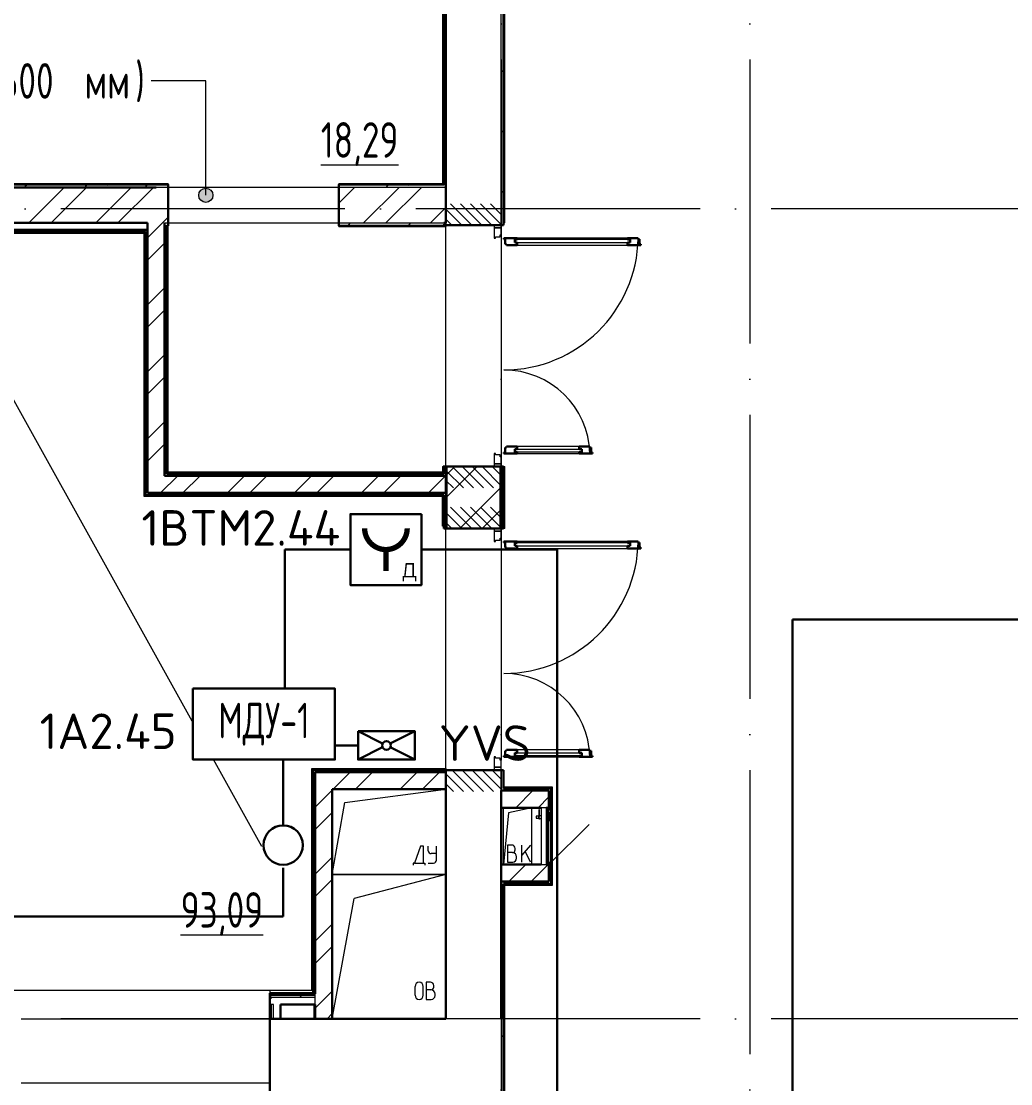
# Model space of a CAD drawing. Header units: millimetres. Extents: x -1073752 to 1436911, y -1379358 to 94781.
# Drawn here: x -1030497 to -1023531, y -882477 to -875001 of the extents above; entities that cross this region are included whole.
import ezdxf
from ezdxf.enums import TextEntityAlignment as Align

# ---------------------------------------------------------------- set-up
doc = ezdxf.new("R2010")
doc.units = ezdxf.units.MM
doc.set_wipeout_variables(frame=1)
for name, pattern in [('ADSK_Линия сетки', [25, 20, -2.5, 0, -2.5]), ('ADSK_Штриховая_ш2 п1_5', [4.5, 3, -1.5]), ('Сверху', [3.96875, 2.38125, -1.5875])]:
    doc.linetypes.add(name, pattern=pattern)
for name, color, linetype, lineweight in [('RC-Дымоудаление', 1, 'Continuous', 30), ('Аннотация', 7, 'Continuous', 18), ('Двери', 252, 'Continuous', 9), ('лс', 5, 'Continuous', 30), ('Марки помещений', 7, 'Continuous', 20), ('Оборудование', 7, 'Continuous', 18), ('Ограждение', 252, 'Continuous', 9), ('Оси', 252, 'Continuous', 9), ('Перекрытие', 252, 'Continuous', 18), ('Стены внутренние', 7, 'Continuous', 18), ('Стены наружные', 7, 'Continuous', 18), ('Стены штриховка', 7, 'Continuous', 9), ('Узлы', 7, 'Continuous', 18)]:
    doc.layers.add(name, color=color, linetype=linetype, lineweight=lineweight)
doc.layers.add('RC-Позиционные_обозначения', color=7, linetype='Continuous')
doc.layers.add('RC-Таблицы', color=7, linetype='Continuous')
doc.layers.add('Двери открывание', color=7, linetype='Continuous', lineweight=9, true_color=0xc0c0c0)
doc.styles.add('GOST Common_3', font='', dxfattribs={"height": 3.5})
doc.styles.add('ISOCPEUR', font='isocpeur.ttf', dxfattribs={"height": 250})
doc.styles.add('RubezhCAD', font='isocpeur.ttf')
doc.styles.get("Standard").update_dxf_attribs({"font": 'arial.ttf'})
doc.styles.get('GOST Common_3').set_extended_font_data('GOST 2.304 type A')
pattern_1 = [(0, (-32119.8, 96), (0, 600), []), (90, (-32119.8, 96), (-600, 4e-14), [])]

# ---------------------------------------------------------------- blocks, each defined once
blk = doc.blocks.new('1 этаж')
at = {"layer": 'Аннотация', "lineweight": 9, "true_color": 0x636466}
h = blk.add_hatch(color=251, dxfattribs=at)
edge = h.paths.add_edge_path()
edge.add_arc((-36786.2, 21250.5), 50, 0, 360)
at = {"layer": 'Двери', "lineweight": 18, "true_color": 0x636466}
h = blk.add_hatch(dxfattribs=at)
h.set_pattern_fill('FP_2', color=251, angle=-90, style=0, pattern_type=2)
h.set_pattern_definition([(315, (-34900.8, 20316.27), (35.3553, 35.3553), [])])
h.paths.add_polyline_path([(-34836.3, 19191.3), (-34705.8, 19191.3), (-34705.8, 19341.3), (-35095.8, 19341.3), (-35095.8, 19191.3)])
h.paths.add_polyline_path([(-35095.8, 21041.3), (-34705.8, 21041.3), (-34705.8, 21191.3), (-35095.8, 21191.3)])
h = blk.add_hatch(dxfattribs=at)
h.set_pattern_fill('FP_2', color=251, angle=-90, style=0, pattern_type=2)
h.set_pattern_definition([(315, (-34900.8, 18181.27), (35.3553, 35.3553), [])])
h.paths.add_polyline_path([(-34705.8, 17056.3), (-34705.8, 17206.3), (-35095.8, 17206.3), (-35095.8, 17056.3)])
h.paths.add_polyline_path([(-35095.8, 18906.3), (-34705.8, 18906.3), (-34705.8, 19056.3), (-35095.8, 19056.3)])
at = {"layer": 'Ограждение', "true_color": 0x636466}
h = blk.add_hatch(dxfattribs=at)
h.set_pattern_fill('FP_25', color=251, style=0, pattern_type=2)
h.set_pattern_definition(pattern_1)
h.paths.add_polyline_path([(-34690.8, 21056.3), (-34680.8, 21056.3), (-34680.8, 23236.9), (-34690.8, 23236.9), (-34690.8, 21327.7)])
h = blk.add_hatch(dxfattribs=at)
h.set_pattern_fill('FP_25', color=251, style=0, pattern_type=2)
h.set_pattern_definition(pattern_1)
h.paths.add_polyline_path([(-35115.8, 21326.3), (-35115.8, 22886.3), (-35120.8, 22881.3), (-35120.8, 21331.3), (-35117.2, 21327.7)])
h = blk.add_hatch(dxfattribs=at)
h.set_pattern_fill('FP_26', color=251, style=0, pattern_type=2)
h.set_pattern_definition(pattern_1)
h.paths.add_polyline_path([(-39500.4, 21326.3), (-37050.8, 21326.3), (-37050.8, 21331.3), (-44245.8, 21331.3), (-44245.8, 21326.3), (-42370.6, 21326.3)])
h = blk.add_hatch(dxfattribs=at)
h.set_pattern_fill('FP_26', color=251, style=0, pattern_type=2)
h.set_pattern_definition(pattern_1)
h.paths.add_polyline_path([(-35850.8, 21326.3), (-35115.8, 21326.3), (-35120.8, 21331.3), (-35850.8, 21331.3), (-35850.8, 21327.7)])
h = blk.add_hatch(dxfattribs=at)
h.set_pattern_fill('FP_25', color=251, style=0, pattern_type=2)
h.set_pattern_definition(pattern_1)
h.paths.add_polyline_path([(-37055.8, 19296.3), (-37050.8, 19301.3), (-37050.8, 21036.3), (-37055.8, 21036.3), (-37055.8, 20079.8)])
h = blk.add_hatch(dxfattribs=at)
h.set_pattern_fill('FP_25', color=251, style=0, pattern_type=2)
h.set_pattern_definition(pattern_1)
h.paths.add_polyline_path([(-35115.8, 21031.3), (-35095.8, 21031.3), (-35096.8, 21041.3), (-35115.8, 21041.3), (-35115.8, 21036.3), (-35850.8, 21036.3), (-35850.8, 21031.3), (-35195.1, 21031.3)])
h = blk.add_hatch(dxfattribs=at)
h.set_pattern_fill('FP_25', color=251, style=0, pattern_type=2)
h.set_pattern_definition(pattern_1)
h.paths.add_polyline_path([(-36630.2, 19296.3), (-35115.8, 19296.3), (-35120.8, 19301.3), (-37050.8, 19301.3), (-37055.8, 19296.3)])
h = blk.add_hatch(dxfattribs=at)
h.set_pattern_fill('FP_25', color=251, style=0, pattern_type=2)
h.set_pattern_definition(pattern_1)
h.paths.add_polyline_path([(-35115.8, 19296.3), (-35115.8, 19341.3), (-35120.8, 19341.3), (-35120.8, 19301.3)])
h = blk.add_hatch(dxfattribs=at)
h.set_pattern_fill('FP_31', color=251, style=0, pattern_type=2)
h.set_pattern_definition([(0, (-32119.8, -204), (0, 600), []), (90, (-32119.8, -204), (-600, 4e-14), [])])
h.paths.add_polyline_path([(-34680.8, 18906.3), (-34680.8, 19341.3), (-34690.8, 19341.3), (-34690.8, 18906.3)])
h = blk.add_hatch(dxfattribs=at)
h.set_pattern_fill('FP_25', color=251, style=0, pattern_type=2)
h.set_pattern_definition(pattern_1)
h.paths.add_polyline_path([(-34690.8, 17076.3), (-34355.8, 17076.3), (-34345.8, 17086.3), (-34690.8, 17086.3)])
h = blk.add_hatch(dxfattribs=at)
h.set_pattern_fill('FP_25', color=251, style=0, pattern_type=2)
h.set_pattern_definition(pattern_1)
h.paths.add_polyline_path([(-34345.8, 16396.3), (-34345.8, 17086.3), (-34355.8, 17076.3), (-34355.8, 16406.3)])
h = blk.add_hatch(dxfattribs=at)
h.set_pattern_fill('FP_25', color=251, style=0, pattern_type=2)
h.set_pattern_definition(pattern_1)
h.paths.add_polyline_path([(-34690.8, 14476.3), (-34680.8, 14476.3), (-34680.8, 16396.3), (-34690.8, 16406.3), (-34690.8, 15456.3)])
h = blk.add_hatch(dxfattribs=at)
h.set_pattern_fill('FP_25', color=251, style=0, pattern_type=2)
h.set_pattern_definition(pattern_1)
h.paths.add_polyline_path([(-34355.8, 16396.3), (-34345.8, 16396.3), (-34355.8, 16406.3), (-34690.8, 16406.3), (-34680.8, 16396.3), (-34370.8, 16396.3)])
at = {"color": 251, "lineweight": 18, "true_color": 0x636466}
for p, q in [((-35807.7, 16978.2), (-35095.8, 17071.3)), ((-35895.8, 16471.3), (-35807.7, 16978.2)), ((-34690.8, 16541.3), (-34690.8, 16941.3)), ((-34654.6, 16904.4), (-34690.8, 16541.3)), ((-34490.8, 16941.3), (-34654.6, 16904.4)), ((-34631.6, 16678.5), (-34661.6, 16678.5)), ((-34661.6, 16678.5), (-34661.6, 16558.5)), ((-34501.6, 16678.5), (-34561.6, 16607)), ((-34561.6, 16558.5), (-34561.6, 16678.5)), ((-35273.8, 16671.6), (-35317.4, 16551.6)), ((-35254.1, 16671.6), (-35273.8, 16671.6)), ((-35254.1, 16551.6), (-35254.1, 16671.6)), ((-35220, 16638.3), (-35220, 16671.6)), ((-35162.6, 16618.3), (-35200, 16618.3)), ((-35162.6, 16571.6), (-35162.6, 16671.6)), ((-34628.3, 16625.1), (-34661.6, 16625.1)), ((-34608.3, 16645.1), (-34608.3, 16655.1)), ((-34501.6, 16558.5), (-34537.6, 16635.6)), ((-35327.4, 16551.6), (-35327.4, 16536.6)), ((-35317.4, 16551.6), (-35327.4, 16551.6)), ((-35317.4, 16551.6), (-35254.1, 16551.6)), ((-35254.1, 16551.6), (-35244.1, 16551.6)), ((-35244.1, 16551.6), (-35244.1, 16536.6)), ((-35220, 16551.6), (-35182.6, 16551.6)), ((-34661.6, 16558.5), (-34625, 16558.5)), ((-34598.3, 16585.1), (-34598.3, 16595.1)), ((-35095.8, 16471.3), (-35895.8, 16471.3)), ((-35895.8, 16471.3), (-35095.8, 16471.3)), ((-35095.8, 16471.3), (-35741.7, 16302.4)), ((-35895.8, 15456.3), (-35741.7, 16302.4)), ((-35205.3, 15712.7), (-35235.3, 15712.7)), ((-35235.3, 15712.7), (-35235.3, 15592.7)), ((-35312.9, 15621.4), (-35312.9, 15684)), ((-35255.5, 15621.4), (-35255.5, 15684)), ((-35202, 15659.4), (-35235.3, 15659.4)), ((-35182, 15679.4), (-35182, 15689.4)), ((-35172, 15619.4), (-35172, 15629.4)), ((-35235.3, 15592.7), (-35198.7, 15592.7))]:
    blk.add_line(p, q, dxfattribs=at)
for centre, radius, start, end in [((-34631.6, 16655.1), 23.3, 0, 90), ((-35200, 16638.3), 20, 180, 270), ((-34628.3, 16645.1), 20, 270, 0), ((-34628.3, 16595.1), 30, 0, 90), ((-35182.6, 16571.6), 20, 270, 0), ((-34625, 16585.1), 26.7, 270, 0), ((-35284.2, 15684), 28.7, 0, 180), ((-35205.3, 15689.4), 23.3, 0, 90), ((-35202, 15679.4), 20, 270, 0), ((-35202, 15629.4), 30, 0, 90), ((-35284.2, 15621.4), 28.7, 180, 0), ((-35198.7, 15619.4), 26.7, 270, 0)]:
    blk.add_arc(centre, radius, start, end, dxfattribs=at)
at = {"layer": 'Аннотация', "color": 251, "lineweight": 9, "true_color": 0x636466}
for p, q in [((-37164.7, 22055.4), (-37170.8, 22055.4)), ((-36786.2, 22055.4), (-37164.7, 22055.4)), ((-36786.2, 21250.5), (-36786.2, 22055.4))]:
    blk.add_line(p, q, dxfattribs=at)
blk.add_circle((-36786.2, 21250.5), 50, dxfattribs=at)
at = {"layer": 'Двери', "color": 251, "linetype": 'ADSK_Штриховая_ш2 п1_5', "true_color": 0x636466}
for p, q in [((-35095.8, 21191.3), (-35095.8, 21041.3)), ((-34705.8, 21041.3), (-34705.8, 21191.3)), ((-35095.8, 21041.3), (-34705.8, 21041.3)), ((-34705.8, 19341.3), (-35095.8, 19341.3)), ((-35095.8, 19341.3), (-35095.8, 19191.3)), ((-34705.8, 19191.3), (-34705.8, 19341.3)), ((-35095.8, 19056.3), (-35095.8, 18906.3)), ((-34705.8, 18906.3), (-34705.8, 19056.3)), ((-35095.8, 18906.3), (-34705.8, 18906.3)), ((-34705.8, 17206.3), (-35095.8, 17206.3)), ((-35095.8, 17206.3), (-35095.8, 17056.3)), ((-34705.8, 17056.3), (-34705.8, 17206.3))]:
    blk.add_line(p, q, dxfattribs=at)
at = {"layer": 'Двери', "color": 251, "true_color": 0x636466}
for p, q in [((-34705.8, 21041.3), (-34755.8, 21041.3)), ((-34755.8, 21041.3), (-34755.8, 21021.3)), ((-34755.8, 21021.3), (-34705.8, 21021.3)), ((-34705.8, 21021.3), (-34755.8, 21021.3)), ((-34755.8, 21021.3), (-34755.8, 20949.3)), ((-34705.8, 21021.3), (-34705.8, 21041.3)), ((-34705.8, 20972.3), (-34705.8, 21021.3)), ((-34755.8, 20949.3), (-34747.8, 20949.3)), ((-34747.8, 20949.3), (-34747.8, 20958.3)), ((-34747.8, 20958.3), (-34713.8, 20958.3)), ((-34713.8, 20958.3), (-34713.8, 20972.3)), ((-34713.8, 20972.3), (-34705.8, 20972.3)), ((-34611.8, 20940.3), (-34611.8, 20919.3)), ((-33799.8, 20940.3), (-34611.8, 20940.3)), ((-33817.8, 20949.3), (-34593.8, 20949.3)), ((-33799.8, 20919.3), (-33799.8, 20940.3)), ((-34611.8, 20919.3), (-33799.8, 20919.3)), ((-34593.8, 20899.3), (-33817.8, 20899.3)), ((-34611.8, 19463.3), (-34139.8, 19463.3)), ((-34611.8, 19442.3), (-34611.8, 19463.3)), ((-34139.8, 19442.3), (-34611.8, 19442.3)), ((-34157.8, 19483.3), (-34593.8, 19483.3)), ((-34139.8, 19463.3), (-34139.8, 19442.3)), ((-34747.8, 19433.3), (-34755.8, 19433.3)), ((-34755.8, 19433.3), (-34755.8, 19361.3)), ((-34747.8, 19424.3), (-34747.8, 19433.3)), ((-34713.8, 19424.3), (-34747.8, 19424.3)), ((-34713.8, 19410.3), (-34713.8, 19424.3)), ((-34705.8, 19410.3), (-34713.8, 19410.3)), ((-34705.8, 19361.3), (-34705.8, 19410.3)), ((-34593.8, 19433.3), (-34157.8, 19433.3)), ((-34705.8, 19361.3), (-34755.8, 19361.3)), ((-34755.8, 19361.3), (-34755.8, 19341.3)), ((-34755.8, 19361.3), (-34705.8, 19361.3)), ((-34755.8, 19341.3), (-34705.8, 19341.3)), ((-34705.8, 19341.3), (-34705.8, 19361.3)), ((-34705.8, 18906.3), (-34755.8, 18906.3)), ((-34755.8, 18906.3), (-34755.8, 18886.3)), ((-34755.8, 18886.3), (-34705.8, 18886.3)), ((-34705.8, 18886.3), (-34755.8, 18886.3)), ((-34755.8, 18886.3), (-34755.8, 18814.3)), ((-34705.8, 18886.3), (-34705.8, 18906.3)), ((-34705.8, 18837.3), (-34705.8, 18886.3)), ((-34755.8, 18814.3), (-34747.8, 18814.3)), ((-34747.8, 18814.3), (-34747.8, 18823.3)), ((-34747.8, 18823.3), (-34713.8, 18823.3)), ((-34713.8, 18823.3), (-34713.8, 18837.3)), ((-34713.8, 18837.3), (-34705.8, 18837.3)), ((-34611.8, 18805.3), (-34611.8, 18784.3)), ((-33799.8, 18805.3), (-34611.8, 18805.3)), ((-34611.8, 18784.3), (-33799.8, 18784.3)), ((-33817.8, 18814.3), (-34593.8, 18814.3)), ((-33799.8, 18784.3), (-33799.8, 18805.3)), ((-34593.8, 18764.3), (-33817.8, 18764.3)), ((-34157.8, 17348.3), (-34593.8, 17348.3)), ((-34747.8, 17298.3), (-34755.8, 17298.3)), ((-34755.8, 17298.3), (-34755.8, 17226.3)), ((-34747.8, 17289.3), (-34747.8, 17298.3)), ((-34713.8, 17289.3), (-34747.8, 17289.3)), ((-34713.8, 17275.3), (-34713.8, 17289.3)), ((-34705.8, 17275.3), (-34713.8, 17275.3)), ((-34705.8, 17226.3), (-34705.8, 17275.3)), ((-34611.8, 17328.3), (-34139.8, 17328.3)), ((-34611.8, 17307.3), (-34611.8, 17328.3)), ((-34139.8, 17307.3), (-34611.8, 17307.3)), ((-34593.8, 17298.3), (-34157.8, 17298.3)), ((-34139.8, 17328.3), (-34139.8, 17307.3)), ((-34705.8, 17226.3), (-34755.8, 17226.3)), ((-34755.8, 17226.3), (-34755.8, 17206.3)), ((-34755.8, 17226.3), (-34705.8, 17226.3)), ((-34755.8, 17206.3), (-34705.8, 17206.3)), ((-34705.8, 17206.3), (-34705.8, 17226.3))]:
    blk.add_line(p, q, dxfattribs=at)
at = {"layer": 'Двери', "color": 251, "lineweight": 30, "true_color": 0x636466}
for p, q in [((-34593.8, 20949.3), (-34687.8, 20949.3)), ((-34687.8, 20949.3), (-34687.8, 20941.3)), ((-34687.8, 20941.3), (-34678.8, 20941.3)), ((-34678.8, 20941.3), (-34678.8, 20907.3)), ((-34611.8, 20940.3), (-34593.8, 20940.3)), ((-34611.8, 20919.3), (-34611.8, 20940.3)), ((-34593.8, 20940.3), (-34593.8, 20949.3)), ((-33741.8, 20949.3), (-33817.8, 20949.3)), ((-33817.8, 20940.3), (-33817.8, 20949.3)), ((-33799.8, 20940.3), (-33817.8, 20940.3)), ((-33799.8, 20919.3), (-33799.8, 20940.3)), ((-33741.8, 20941.3), (-33741.8, 20949.3)), ((-33732.8, 20941.3), (-33741.8, 20941.3)), ((-33732.8, 20907.3), (-33732.8, 20941.3)), ((-34678.8, 20907.3), (-34669.8, 20907.3)), ((-34669.8, 20907.3), (-34669.8, 20899.3)), ((-34669.8, 20899.3), (-34593.8, 20899.3)), ((-34593.8, 20919.3), (-34611.8, 20919.3)), ((-34593.8, 20899.3), (-34593.8, 20919.3)), ((-33817.8, 20919.3), (-33799.8, 20919.3)), ((-33817.8, 20899.3), (-33817.8, 20919.3)), ((-33817.8, 20899.3), (-33723.8, 20899.3)), ((-33723.8, 20907.3), (-33732.8, 20907.3)), ((-33723.8, 20899.3), (-33723.8, 20907.3)), ((-34678.8, 19441.3), (-34687.8, 19441.3)), ((-34687.8, 19441.3), (-34687.8, 19433.3)), ((-34678.8, 19475.3), (-34678.8, 19441.3)), ((-34669.8, 19475.3), (-34678.8, 19475.3)), ((-34593.8, 19483.3), (-34669.8, 19483.3)), ((-34669.8, 19483.3), (-34669.8, 19475.3)), ((-34593.8, 19463.3), (-34611.8, 19463.3)), ((-34611.8, 19463.3), (-34611.8, 19442.3)), ((-34611.8, 19442.3), (-34593.8, 19442.3)), ((-34593.8, 19483.3), (-34593.8, 19463.3)), ((-34593.8, 19442.3), (-34593.8, 19433.3)), ((-34081.8, 19483.3), (-34157.8, 19483.3)), ((-34157.8, 19483.3), (-34157.8, 19463.3)), ((-34157.8, 19463.3), (-34139.8, 19463.3)), ((-34157.8, 19442.3), (-34157.8, 19433.3)), ((-34139.8, 19442.3), (-34157.8, 19442.3)), ((-34139.8, 19463.3), (-34139.8, 19442.3)), ((-34081.8, 19475.3), (-34081.8, 19483.3)), ((-34072.8, 19475.3), (-34081.8, 19475.3)), ((-34072.8, 19441.3), (-34072.8, 19475.3)), ((-34063.8, 19441.3), (-34072.8, 19441.3)), ((-34063.8, 19433.3), (-34063.8, 19441.3)), ((-34687.8, 19433.3), (-34593.8, 19433.3)), ((-34157.8, 19433.3), (-34063.8, 19433.3)), ((-34593.8, 18814.3), (-34687.8, 18814.3)), ((-34687.8, 18814.3), (-34687.8, 18806.3)), ((-34687.8, 18806.3), (-34678.8, 18806.3)), ((-34678.8, 18806.3), (-34678.8, 18772.3)), ((-34678.8, 18772.3), (-34669.8, 18772.3)), ((-34669.8, 18772.3), (-34669.8, 18764.3)), ((-34611.8, 18805.3), (-34593.8, 18805.3)), ((-34611.8, 18784.3), (-34611.8, 18805.3)), ((-34593.8, 18784.3), (-34611.8, 18784.3)), ((-34593.8, 18805.3), (-34593.8, 18814.3)), ((-34593.8, 18764.3), (-34593.8, 18784.3)), ((-33741.8, 18814.3), (-33817.8, 18814.3)), ((-33817.8, 18805.3), (-33817.8, 18814.3)), ((-33799.8, 18805.3), (-33817.8, 18805.3)), ((-33817.8, 18784.3), (-33799.8, 18784.3)), ((-33817.8, 18764.3), (-33817.8, 18784.3)), ((-33799.8, 18784.3), (-33799.8, 18805.3)), ((-33741.8, 18806.3), (-33741.8, 18814.3)), ((-33732.8, 18806.3), (-33741.8, 18806.3)), ((-33732.8, 18772.3), (-33732.8, 18806.3)), ((-33723.8, 18772.3), (-33732.8, 18772.3)), ((-33723.8, 18764.3), (-33723.8, 18772.3)), ((-34669.8, 18764.3), (-34593.8, 18764.3)), ((-33817.8, 18764.3), (-33723.8, 18764.3)), ((-34593.8, 17348.3), (-34669.8, 17348.3)), ((-34669.8, 17348.3), (-34669.8, 17340.3)), ((-34593.8, 17348.3), (-34593.8, 17328.3)), ((-34081.8, 17348.3), (-34157.8, 17348.3)), ((-34157.8, 17348.3), (-34157.8, 17328.3)), ((-34081.8, 17340.3), (-34081.8, 17348.3)), ((-34678.8, 17306.3), (-34687.8, 17306.3)), ((-34687.8, 17306.3), (-34687.8, 17298.3)), ((-34687.8, 17298.3), (-34593.8, 17298.3)), ((-34678.8, 17340.3), (-34678.8, 17306.3)), ((-34669.8, 17340.3), (-34678.8, 17340.3)), ((-34593.8, 17328.3), (-34611.8, 17328.3)), ((-34611.8, 17328.3), (-34611.8, 17307.3)), ((-34611.8, 17307.3), (-34593.8, 17307.3)), ((-34593.8, 17307.3), (-34593.8, 17298.3)), ((-34157.8, 17328.3), (-34139.8, 17328.3)), ((-34157.8, 17307.3), (-34157.8, 17298.3)), ((-34139.8, 17307.3), (-34157.8, 17307.3)), ((-34157.8, 17298.3), (-34063.8, 17298.3)), ((-34139.8, 17328.3), (-34139.8, 17307.3)), ((-34072.8, 17340.3), (-34081.8, 17340.3)), ((-34072.8, 17306.3), (-34072.8, 17340.3)), ((-34063.8, 17306.3), (-34072.8, 17306.3)), ((-34063.8, 17298.3), (-34063.8, 17306.3))]:
    blk.add_line(p, q, dxfattribs=at)
at = {"layer": 'Двери открывание', "color": 251, "true_color": 0x636466}
for centre, radius, start, end in [((-34687.8, 20967.3), 946, 270, 358.90974), ((-34687.8, 19415.3), 606, 1.70211, 90), ((-34687.8, 18832.3), 946, 270, 358.90974), ((-34687.8, 17280.3), 606, 1.70211, 90)]:
    blk.add_arc(centre, radius, start, end, dxfattribs=at)
at = {"layer": 'Оборудование', "color": 251, "true_color": 0x636466}
for p, q in [((-34441.2, 16925.4), (-34441.2, 16879.6)), ((-34436.2, 16925.4), (-34441.2, 16925.4)), ((-34436.2, 16879.6), (-34436.2, 16925.4)), ((-34389.4, 16941.3), (-34425.8, 16941.3)), ((-34425.8, 16941.3), (-34425.8, 16541.3)), ((-34388.5, 16542.2), (-34388.5, 16940.4)), ((-34378.8, 16934.3), (-34388.5, 16934.3)), ((-34377.8, 16549.2), (-34377.8, 16933.3)), ((-34370.8, 16922.3), (-34376.3, 16922.3)), ((-34370.8, 16560.3), (-34370.8, 16922.3)), ((-34368.8, 16913.3), (-34370.8, 16913.3)), ((-34368.8, 16909.3), (-34368.8, 16913.3)), ((-34368.8, 16909.3), (-34368.8, 16848.8)), ((-34443.7, 16880.9), (-34461.1, 16880.9)), ((-34461.1, 16880.9), (-34461.1, 16868.6)), ((-34461.1, 16868.6), (-34443.7, 16868.6)), ((-34441.7, 16882.8), (-34443.7, 16880.9)), ((-34443.7, 16880.9), (-34443.7, 16868.6)), ((-34443.7, 16868.6), (-34441.7, 16866.7)), ((-34425.8, 16884.4), (-34441.7, 16884.4)), ((-34441.7, 16884.4), (-34441.7, 16865.1)), ((-34441.7, 16865.1), (-34425.8, 16865.1)), ((-34441.2, 16869.9), (-34441.2, 16861.7)), ((-34441.2, 16861.7), (-34436.2, 16861.7)), ((-34436.2, 16861.7), (-34436.2, 16869.9)), ((-34370.8, 16844.8), (-34368.8, 16844.8)), ((-34370.8, 16541.3), (-34088, 16824.1)), ((-34368.8, 16844.8), (-34368.8, 16848.8)), ((-34425.8, 16541.3), (-34389.4, 16541.3)), ((-34388.5, 16548.3), (-34378.8, 16548.3)), ((-34376.3, 16560.3), (-34370.8, 16560.3))]:
    blk.add_line(p, q, dxfattribs=at)
for points, knots in [([(-34388.5, 16940.4), (-34388.5, 16940.4), (-34388.5, 16940.6), (-34388.6, 16940.7), (-34388.6, 16940.8), (-34388.8, 16941), (-34389, 16941.2), (-34389.2, 16941.2), (-34389.3, 16941.3), (-34389.4, 16941.3)], [0, 0, 0, 0, 0.166667, 0.25, 0.333333, 0.5, 0.666667, 0.833333, 1, 1, 1, 1]), ([(-34377.8, 16933.3), (-34377.8, 16933.4), (-34377.8, 16933.5), (-34377.9, 16933.7), (-34377.9, 16933.8), (-34378, 16933.9), (-34378.1, 16934), (-34378.3, 16934.2), (-34378.5, 16934.2), (-34378.7, 16934.3), (-34378.8, 16934.3)], [0, 0, 0, 0, 0.166667, 0.25, 0.333333, 0.416667, 0.541667, 0.666667, 0.833333, 1, 1, 1, 1]), ([(-34376.3, 16922.3), (-34376.4, 16922.3), (-34376.6, 16922.3), (-34376.9, 16922.4), (-34377, 16922.5), (-34377.2, 16922.6), (-34377.4, 16922.7), (-34377.5, 16922.9), (-34377.6, 16923), (-34377.7, 16923.2), (-34377.8, 16923.5), (-34377.8, 16923.7), (-34377.8, 16923.8)], [0, 0, 0, 0, 0.166667, 0.25, 0.333333, 0.416667, 0.5, 0.583333, 0.666667, 0.75, 0.833333, 1, 1, 1, 1]), ([(-34389.4, 16541.3), (-34389.3, 16541.3), (-34389.2, 16541.3), (-34389, 16541.4), (-34388.8, 16541.5), (-34388.6, 16541.7), (-34388.6, 16541.8), (-34388.5, 16542), (-34388.5, 16542.1), (-34388.5, 16542.2)], [-1, -1, -1, -1, -0.833333, -0.666667, -0.5, -0.333333, -0.25, -0.166667, 0, 0, 0, 0]), ([(-34378.8, 16548.3), (-34378.7, 16548.3), (-34378.5, 16548.3), (-34378.3, 16548.4), (-34378.1, 16548.5), (-34378, 16548.6), (-34377.9, 16548.7), (-34377.9, 16548.9), (-34377.8, 16549), (-34377.8, 16549.1), (-34377.8, 16549.2)], [-1, -1, -1, -1, -0.833333, -0.666667, -0.541667, -0.416667, -0.333333, -0.25, -0.166667, 0, 0, 0, 0]), ([(-34377.8, 16558.7), (-34377.8, 16558.9), (-34377.8, 16559.1), (-34377.7, 16559.3), (-34377.6, 16559.5), (-34377.5, 16559.7), (-34377.4, 16559.8), (-34377.2, 16560), (-34377, 16560.1), (-34376.9, 16560.2), (-34376.6, 16560.2), (-34376.4, 16560.3), (-34376.3, 16560.3)], [-1, -1, -1, -1, -0.833333, -0.75, -0.666667, -0.583333, -0.5, -0.416667, -0.333333, -0.25, -0.166667, 0, 0, 0, 0])]:
    blk.add_open_spline(points, degree=3, knots=knots, dxfattribs=at)
at = {"layer": 'Ограждение', "color": 251, "true_color": 0x636466}
for p, q in [((-34680.8, 21056.3), (-34680.8, 23236.9)), ((-35120.8, 22881.3), (-35120.8, 21331.3)), ((-37050.8, 21331.3), (-44245.8, 21331.3)), ((-37050.8, 21331.3), (-37050.8, 21326.3)), ((-35850.8, 21326.3), (-35850.8, 21331.3)), ((-35120.8, 21331.3), (-35850.8, 21331.3)), ((-35120.8, 21331.3), (-35115.8, 21326.3)), ((-37050.8, 19301.3), (-37050.8, 21036.3)), ((-35850.8, 21031.3), (-35850.8, 21036.3)), ((-35850.8, 21031.3), (-35095.8, 21031.3)), ((-35095.8, 21041.3), (-35095.8, 21031.3)), ((-34680.8, 21056.3), (-34690.8, 21056.3)), ((-37220.8, 20981.3), (-52910.8, 20981.3)), ((-37220.8, 20981.3), (-37210.8, 20991.3)), ((-37220.8, 19131.3), (-37220.8, 20981.3)), ((-37050.8, 19301.3), (-37055.8, 19296.3)), ((-35120.8, 19301.3), (-37050.8, 19301.3)), ((-35120.8, 19341.3), (-35115.8, 19341.3)), ((-35120.8, 19341.3), (-35120.8, 19301.3)), ((-35120.8, 19301.3), (-35115.8, 19296.3)), ((-34690.8, 19341.3), (-34680.8, 19341.3)), ((-34680.8, 18906.3), (-34680.8, 19341.3)), ((-37220.8, 19131.3), (-37210.8, 19141.3)), ((-35120.8, 19131.3), (-35110.8, 19141.3)), ((-35120.8, 19131.3), (-37220.8, 19131.3)), ((-35120.8, 18921.3), (-35120.8, 19131.3)), ((-35110.8, 18921.3), (-35120.8, 18921.3)), ((-34680.8, 18906.3), (-34690.8, 18906.3)), ((-36040.8, 17216.3), (-35095.8, 17216.3)), ((-36040.8, 17216.3), (-36030.8, 17206.3)), ((-36040.8, 15656.3), (-36040.8, 17216.3)), ((-35095.8, 17216.3), (-35095.8, 17206.3)), ((-35095.8, 17206.3), (-35095.8, 17208.3)), ((-34345.8, 17086.3), (-34690.8, 17086.3)), ((-34345.8, 17086.3), (-34355.8, 17076.3)), ((-34345.8, 16396.3), (-34345.8, 17086.3)), ((-34680.8, 16396.3), (-34690.8, 16406.3)), ((-34680.8, 14476.3), (-34680.8, 16396.3)), ((-34680.8, 16396.3), (-34345.8, 16396.3)), ((-34345.8, 16396.3), (-34355.8, 16406.3)), ((-41855.8, 15656.3), (-36030.8, 15656.3)), ((-38085.8, 15656.3), (-36335.8, 15656.3)), ((-36335.8, 15656.3), (-36335.8, 15636.3)), ((-36025.8, 15556.3), (-36025.8, 15456.3)), ((-38085.8, 15456.3), (-36335.8, 15456.3)), ((-38085.8, 15006.3), (-36335.8, 15006.3))]:
    blk.add_line(p, q, dxfattribs=at)
at = {"layer": 'Оси', "color": 251, "linetype": 'ADSK_Линия сетки', "ltscale": 100, "true_color": 0x636466}
for p, q in [((-34705.8, 32206.9), (-34705.8, -33769.9)), ((-32955.8, 32206.9), (-32955.8, -33769.9)), ((-805.8, 21156.3), (-72528.1, 21156.3)), ((-805.8, 15456.3), (-72528.1, 15456.3))]:
    blk.add_line(p, q, dxfattribs=at)
at = {"layer": 'Перекрытие', "color": 251, "ltscale": 100, "true_color": 0x636466}
blk.add_line((-34690.8, 16541.3), (-34690.8, 16941.3), dxfattribs=at)
at = {"layer": 'Стены внутренние', "color": 251, "true_color": 0x636466}
for p, q in [((-34705.8, 21041.3), (-34705.8, 26841.3)), ((-35095.8, 21056.3), (-35095.8, 21041.3)), ((-35095.8, 19341.3), (-35095.8, 21031.3)), ((-34705.8, 20972.3), (-34705.8, 19410.3)), ((-35095.8, 17206.3), (-35095.8, 18906.3)), ((-34705.8, 18837.3), (-34705.8, 17275.3)), ((-34705.8, 17061.3), (-34705.8, 17206.3))]:
    blk.add_line(p, q, dxfattribs=at)
at = {"layer": 'Стены внутренние', "color": 251, "lineweight": 30, "true_color": 0x636466}
for p, q in [((-35095.8, 21041.3), (-34705.8, 21041.3)), ((-34705.8, 17206.3), (-35095.8, 17206.3)), ((-35095.8, 17071.3), (-35095.8, 15456.3)), ((-34705.8, 16541.3), (-34705.8, 16941.3)), ((-36335.8, 15456.3), (-36335.8, 14906.3)), ((-36015.8, 15456.3), (-36260.8, 15456.3)), ((-35095.8, 15456.3), (-35895.8, 15456.3))]:
    blk.add_line(p, q, dxfattribs=at)
at = {"layer": 'Стены наружные', "color": 251, "lineweight": 30, "true_color": 0x636466}
for p, q in [((-34690.8, 21041.3), (-34690.8, 26841.3)), ((-35095.8, 21056.3), (-35095.8, 23026.3)), ((-35115.8, 22886.3), (-35115.8, 21326.3)), ((-35110.8, 22891.3), (-35110.8, 21321.3)), ((-37050.8, 21326.3), (-44325.8, 21326.3)), ((-37050.8, 21306.3), (-37050.8, 21326.3)), ((-35850.8, 21326.3), (-35850.8, 21306.3)), ((-35115.8, 21326.3), (-35850.8, 21326.3)), ((-37135.8, 21306.3), (-44345.8, 21306.3)), ((-40371.9, 21056.3), (-37195.8, 21056.3)), ((-37195.8, 19156.3), (-37195.8, 21056.3)), ((-37075.8, 19276.3), (-37075.8, 21056.3)), ((-37060.8, 19291.3), (-37060.8, 21041.3)), ((-37055.8, 21036.3), (-37050.8, 21036.3)), ((-37055.8, 19296.3), (-37055.8, 21036.3)), ((-37050.8, 21036.3), (-37050.8, 21056.3)), ((-35850.8, 21056.3), (-35850.8, 21036.3)), ((-35850.8, 21036.3), (-35115.8, 21036.3)), ((-35115.8, 21041.3), (-35095.8, 21041.3)), ((-35115.8, 21036.3), (-35115.8, 21041.3)), ((-35110.8, 21056.3), (-35095.8, 21056.3)), ((-34705.8, 21041.3), (-34690.8, 21041.3)), ((-52920.8, 20991.3), (-37210.8, 20991.3)), ((-37195.8, 21006.3), (-40371.9, 21006.3)), ((-37210.8, 20991.3), (-37210.8, 19141.3)), ((-35110.8, 19291.3), (-37060.8, 19291.3)), ((-35115.8, 19296.3), (-37055.8, 19296.3)), ((-35095.8, 19341.3), (-35115.8, 19341.3)), ((-35115.8, 19341.3), (-35115.8, 19296.3)), ((-35110.8, 19296.3), (-35110.8, 19291.3)), ((-35095.8, 18906.3), (-35095.8, 19341.3)), ((-34710.8, 19341.3), (-35090.8, 19341.3)), ((-35090.8, 19341.3), (-35090.8, 18906.3)), ((-34710.8, 18906.3), (-34710.8, 19341.3)), ((-34705.8, 19341.3), (-34705.8, 18906.3)), ((-34690.8, 19341.3), (-34705.8, 19341.3)), ((-34690.8, 18906.3), (-34690.8, 19341.3)), ((-35095.8, 19276.3), (-37075.8, 19276.3)), ((-37210.8, 19141.3), (-35110.8, 19141.3)), ((-37195.8, 19156.3), (-35095.8, 19156.3)), ((-35110.8, 19141.3), (-35110.8, 18906.3)), ((-35110.8, 18906.3), (-35095.8, 18906.3)), ((-35090.8, 18906.3), (-34710.8, 18906.3)), ((-34705.8, 18906.3), (-34690.8, 18906.3)), ((-35095.8, 17206.3), (-36030.8, 17206.3)), ((-36030.8, 17206.3), (-36030.8, 15636.3)), ((-35095.8, 17071.3), (-35095.8, 17206.3)), ((-34690.8, 17206.3), (-34705.8, 17206.3)), ((-34690.8, 17076.3), (-34690.8, 17206.3)), ((-36015.8, 17191.3), (-36015.8, 15631.3)), ((-35095.8, 17191.3), (-36015.8, 17191.3)), ((-35895.8, 15456.3), (-35895.8, 17071.3)), ((-35895.8, 17071.3), (-35095.8, 17071.3)), ((-34705.8, 17061.3), (-34370.8, 17061.3)), ((-34705.8, 17061.3), (-34705.8, 16941.3)), ((-34355.8, 17076.3), (-34690.8, 17076.3)), ((-34370.8, 16922.3), (-34370.8, 17061.3)), ((-34355.8, 16406.3), (-34355.8, 17076.3)), ((-34705.8, 16941.3), (-34425.8, 16941.3)), ((-34389.2, 16941.3), (-34370.8, 16941.3)), ((-34425.8, 16541.3), (-34705.8, 16541.3)), ((-34705.8, 16541.3), (-34705.8, 15456.3)), ((-34370.8, 16541.3), (-34389.2, 16541.3)), ((-34370.8, 16560.3), (-34370.8, 16421.3)), ((-34705.8, 16421.3), (-34370.8, 16421.3)), ((-34690.8, 16406.3), (-34355.8, 16406.3)), ((-34690.8, 14466.3), (-34690.8, 16406.3)), ((-36030.8, 15636.3), (-36335.8, 15636.3)), ((-36335.8, 15636.3), (-36335.8, 15456.3)), ((-36260.8, 15556.3), (-36015.8, 15556.3)), ((-36260.8, 15456.3), (-36260.8, 15556.3)), ((-36015.8, 15556.3), (-36015.8, 15456.3)), ((-36335.8, 15456.3), (-36260.8, 15456.3)), ((-36015.8, 15456.3), (-35895.8, 15456.3))]:
    blk.add_line(p, q, dxfattribs=at)
at = {"layer": 'Стены наружные', "color": 251, "linetype": 'Continuous', "lineweight": 9, "true_color": 0x636466}
for p, q in [((-35115.8, 22414.4), (-35110.8, 22419.4)), ((-35115.8, 22343.7), (-35110.8, 22348.7)), ((-35115.8, 22273), (-35110.8, 22278)), ((-35115.8, 22202.3), (-35110.8, 22207.3)), ((-35115.8, 22131.6), (-35110.8, 22136.6)), ((-35110.8, 22136.6), (-35095.8, 22151.6)), ((-34705.8, 22117.3), (-34690.8, 22132.3)), ((-35115.8, 22060.9), (-35110.8, 22065.9)), ((-35115.8, 21990.2), (-35110.8, 21995.2)), ((-35115.8, 21919.5), (-35110.8, 21924.5)), ((-35115.8, 21848.8), (-35110.8, 21853.8)), ((-35115.8, 21778), (-35110.8, 21783)), ((-35115.8, 21707.3), (-35110.8, 21712.3)), ((-35110.8, 21712.3), (-35095.8, 21727.3)), ((-34705.8, 21693.1), (-34690.8, 21708.1)), ((-35115.8, 21636.6), (-35110.8, 21641.6)), ((-35115.8, 21565.9), (-35110.8, 21570.9)), ((-35115.8, 21495.2), (-35110.8, 21500.2)), ((-35115.8, 21424.5), (-35110.8, 21429.5)), ((-38062.5, 21306.3), (-38047.5, 21321.3)), ((-38047.5, 21321.3), (-38042.5, 21326.3)), ((-37976.7, 21321.3), (-37971.7, 21326.3)), ((-37906, 21321.3), (-37901, 21326.3)), ((-37835.3, 21321.3), (-37830.3, 21326.3)), ((-37764.6, 21321.3), (-37759.6, 21326.3)), ((-37693.9, 21321.3), (-37688.9, 21326.3)), ((-37638.2, 21306.3), (-37623.2, 21321.3)), ((-37623.2, 21321.3), (-37618.2, 21326.3)), ((-37552.5, 21321.3), (-37547.5, 21326.3)), ((-37481.8, 21321.3), (-37476.8, 21326.3)), ((-37411.1, 21321.3), (-37406.1, 21326.3)), ((-37340.3, 21321.3), (-37335.3, 21326.3)), ((-37269.6, 21321.3), (-37264.6, 21326.3)), ((-37213.9, 21306.3), (-37198.9, 21321.3)), ((-37198.9, 21321.3), (-37193.9, 21326.3)), ((-37128.2, 21321.3), (-37123.2, 21326.3)), ((-37057.5, 21321.3), (-37052.5, 21326.3)), ((-35850.8, 21325.9), (-35850.4, 21326.3)), ((-35784.7, 21321.3), (-35779.7, 21326.3)), ((-35714, 21321.3), (-35709, 21326.3)), ((-35643.3, 21321.3), (-35638.3, 21326.3)), ((-35572.6, 21321.3), (-35567.6, 21326.3)), ((-35516.9, 21306.3), (-35501.9, 21321.3)), ((-35501.9, 21321.3), (-35496.9, 21326.3)), ((-35431.2, 21321.3), (-35426.2, 21326.3)), ((-35360.5, 21321.3), (-35355.5, 21326.3)), ((-35289.7, 21321.3), (-35284.7, 21326.3)), ((-35219, 21321.3), (-35214, 21326.3)), ((-35148.3, 21321.3), (-35143.3, 21326.3)), ((-35115.8, 21353.8), (-35110.8, 21358.8)), ((-38033, 21056.3), (-37783, 21306.3)), ((-37875.8, 21056.3), (-37625.8, 21306.3)), ((-37561.5, 21056.3), (-37311.5, 21306.3)), ((-37404.4, 21056.3), (-37154.4, 21306.3)), ((-35850.8, 21195.4), (-35740, 21306.3)), ((-35675.7, 21056.3), (-35425.7, 21306.3)), ((-35518.5, 21056.3), (-35268.5, 21306.3)), ((-34705.8, 21268.8), (-34690.8, 21283.8)), ((-35204.2, 21056.3), (-35095.8, 21164.7)), ((-37090, 21056.3), (-37050.8, 21095.5)), ((-37195.8, 20950.5), (-37090, 21056.3)), ((-37075.8, 21020.1), (-37060.8, 21035.1)), ((-37060.8, 21035.1), (-37059.7, 21036.3)), ((-37059.7, 21036.3), (-37054.7, 21041.3)), ((-37054.7, 21041.3), (-37050.8, 21045.1)), ((-35786.9, 21036.3), (-35781.9, 21041.3)), ((-35781.9, 21041.3), (-35766.9, 21056.3)), ((-35716.2, 21036.3), (-35711.2, 21041.3)), ((-35645.5, 21036.3), (-35640.5, 21041.3)), ((-35574.7, 21036.3), (-35569.7, 21041.3)), ((-35504, 21036.3), (-35499, 21041.3)), ((-35433.3, 21036.3), (-35428.3, 21041.3)), ((-35362.6, 21036.3), (-35357.6, 21041.3)), ((-35357.6, 21041.3), (-35342.6, 21056.3)), ((-35291.9, 21036.3), (-35286.9, 21041.3)), ((-35221.2, 21036.3), (-35216.2, 21041.3)), ((-35150.5, 21036.3), (-35145.5, 21041.3)), ((-37519.8, 20991.3), (-37519.8, 21006.3)), ((-37060.8, 20964.4), (-37055.8, 20969.4)), ((-37210.8, 20885.1), (-37195.8, 20900.1)), ((-37195.8, 20793.4), (-37075.8, 20913.4)), ((-37060.8, 20893.7), (-37055.8, 20898.7)), ((-37060.8, 20823), (-37055.8, 20828)), ((-37060.8, 20752.3), (-37055.8, 20757.3)), ((-37060.8, 20681.6), (-37055.8, 20686.6)), ((-37195.8, 20479), (-37075.8, 20599)), ((-37075.8, 20595.9), (-37060.8, 20610.9)), ((-37060.8, 20610.9), (-37055.8, 20615.9)), ((-37060.8, 20540.2), (-37055.8, 20545.2)), ((-37210.8, 20460.9), (-37195.8, 20475.9)), ((-37195.8, 20321.9), (-37075.8, 20441.9)), ((-37060.8, 20469.4), (-37055.8, 20474.4)), ((-37060.8, 20398.7), (-37055.8, 20403.7)), ((-37060.8, 20328), (-37055.8, 20333)), ((-37060.8, 20257.3), (-37055.8, 20262.3)), ((-37075.8, 20171.6), (-37060.8, 20186.6)), ((-37060.8, 20186.6), (-37055.8, 20191.6)), ((-37195.8, 20007.6), (-37075.8, 20127.6)), ((-37060.8, 20115.9), (-37055.8, 20120.9)), ((-37210.8, 20036.6), (-37195.8, 20051.6)), ((-37060.8, 20045.2), (-37055.8, 20050.2)), ((-37195.8, 19850.4), (-37075.8, 19970.4)), ((-37060.8, 19974.5), (-37055.8, 19979.5)), ((-37060.8, 19903.8), (-37055.8, 19908.8)), ((-37060.8, 19833), (-37055.8, 19838)), ((-37075.8, 19747.3), (-37060.8, 19762.3)), ((-37060.8, 19762.3), (-37055.8, 19767.3)), ((-37060.8, 19691.6), (-37055.8, 19696.6)), ((-37210.8, 19612.3), (-37195.8, 19627.3)), ((-37195.8, 19536.1), (-37075.8, 19656.1)), ((-37060.8, 19620.9), (-37055.8, 19625.9)), ((-37060.8, 19550.2), (-37055.8, 19555.2)), ((-37195.8, 19379), (-37075.8, 19499)), ((-37060.8, 19479.5), (-37055.8, 19484.5)), ((-37060.8, 19408.8), (-37055.8, 19413.8)), ((-37075.8, 19323.1), (-37060.8, 19338.1)), ((-37060.8, 19338.1), (-37055.8, 19343.1)), ((-37036.9, 19291.3), (-37031.9, 19296.3)), ((-36966.2, 19291.3), (-36961.2, 19296.3)), ((-36895.5, 19291.3), (-36890.5, 19296.3)), ((-36824.8, 19291.3), (-36819.8, 19296.3)), ((-36754.1, 19291.3), (-36749.1, 19296.3)), ((-36698.3, 19276.3), (-36683.3, 19291.3)), ((-36683.3, 19291.3), (-36678.3, 19296.3)), ((-36612.6, 19291.3), (-36607.6, 19296.3)), ((-36541.9, 19291.3), (-36536.9, 19296.3)), ((-36471.2, 19291.3), (-36466.2, 19296.3)), ((-36400.5, 19291.3), (-36395.5, 19296.3)), ((-36329.8, 19291.3), (-36324.8, 19296.3)), ((-36274.1, 19276.3), (-36259.1, 19291.3)), ((-36259.1, 19291.3), (-36254.1, 19296.3)), ((-36188.4, 19291.3), (-36183.4, 19296.3)), ((-36117.7, 19291.3), (-36112.7, 19296.3)), ((-36046.9, 19291.3), (-36041.9, 19296.3)), ((-35976.2, 19291.3), (-35971.2, 19296.3)), ((-35905.5, 19291.3), (-35900.5, 19296.3)), ((-35849.8, 19276.3), (-35834.8, 19291.3)), ((-35834.8, 19291.3), (-35829.8, 19296.3)), ((-35764.1, 19291.3), (-35759.1, 19296.3)), ((-35693.4, 19291.3), (-35688.4, 19296.3)), ((-35622.7, 19291.3), (-35617.7, 19296.3)), ((-35552, 19291.3), (-35547, 19296.3)), ((-35481.3, 19291.3), (-35476.3, 19296.3)), ((-35425.6, 19276.3), (-35410.6, 19291.3)), ((-35410.6, 19291.3), (-35405.6, 19296.3)), ((-35339.8, 19291.3), (-35334.8, 19296.3)), ((-35269.1, 19291.3), (-35264.1, 19296.3)), ((-35198.4, 19291.3), (-35193.4, 19296.3)), ((-35127.7, 19291.3), (-35122.7, 19296.3)), ((-35115.8, 19303.2), (-35110.8, 19308.2)), ((-35090.8, 19283.8), (-35033.3, 19341.3)), ((-35090.8, 19126.7), (-34876.2, 19341.3)), ((-37104.2, 19156.3), (-36984.2, 19276.3)), ((-36947, 19156.3), (-36827, 19276.3)), ((-36632.7, 19156.3), (-36512.7, 19276.3)), ((-36475.6, 19156.3), (-36355.6, 19276.3)), ((-36161.3, 19156.3), (-36041.3, 19276.3)), ((-36004.1, 19156.3), (-35884.1, 19276.3)), ((-35689.8, 19156.3), (-35569.8, 19276.3)), ((-35532.6, 19156.3), (-35412.6, 19276.3)), ((-35218.3, 19156.3), (-35098.3, 19276.3)), ((-37210.8, 19188.1), (-37195.8, 19203.1)), ((-36833.3, 19141.3), (-36818.3, 19156.3)), ((-36409.1, 19141.3), (-36394.1, 19156.3)), ((-35984.8, 19141.3), (-35969.8, 19156.3)), ((-35560.6, 19141.3), (-35545.6, 19156.3)), ((-35136.3, 19141.3), (-35121.3, 19156.3)), ((-34996.9, 18906.3), (-34710.8, 19192.3)), ((-34705.8, 19147.5), (-34690.8, 19162.5)), ((-34839.7, 18906.3), (-34710.8, 19035.2)), ((-35813.5, 17191.3), (-35798.5, 17206.3)), ((-35389.2, 17191.3), (-35374.2, 17206.3)), ((-35888.9, 17071.3), (-35768.9, 17191.3)), ((-35731.8, 17071.3), (-35611.8, 17191.3)), ((-35417.5, 17071.3), (-35297.5, 17191.3)), ((-35260.3, 17071.3), (-35140.3, 17191.3)), ((-36015.8, 16944.4), (-35895.8, 17064.4)), ((-34670.7, 17061.3), (-34655.7, 17076.3)), ((-34604.6, 16941.3), (-34484.6, 17061.3)), ((-36030.8, 16974), (-36015.8, 16989)), ((-34447.4, 16941.3), (-34370.8, 17017.9)), ((-36015.8, 16787.3), (-35895.8, 16907.3)), ((-34370.8, 16936.9), (-34355.8, 16951.9)), ((-36030.8, 16549.7), (-36015.8, 16564.7)), ((-36015.8, 16473), (-35895.8, 16593)), ((-34653.1, 16421.3), (-34533.1, 16541.3)), ((-34495.9, 16421.3), (-34375.9, 16541.3)), ((-34370.8, 16512.6), (-34355.8, 16527.6)), ((-36015.8, 16315.8), (-35895.8, 16435.8)), ((-34477.2, 16406.3), (-34462.2, 16421.3)), ((-34705.8, 16177.6), (-34690.8, 16192.6)), ((-36030.8, 16125.4), (-36015.8, 16140.4)), ((-36015.8, 16001.5), (-35895.8, 16121.5)), ((-36015.8, 15844.3), (-35895.8, 15964.3)), ((-36030.8, 15701.2), (-36015.8, 15716.2)), ((-34705.8, 15753.4), (-34690.8, 15768.4)), ((-36325.3, 15618.8), (-36312.8, 15631.3)), ((-36113.2, 15618.8), (-36100.7, 15631.3)), ((-36100.7, 15631.3), (-36095.7, 15636.3)), ((-36015.8, 15530), (-35895.8, 15650)), ((-36335.8, 15608.3), (-36325.3, 15618.8)), ((-36335.8, 15591.5), (-36321, 15606.3)), ((-36125.7, 15606.3), (-36113.2, 15618.8)), ((-35932.4, 15456.3), (-35895.8, 15492.9)), ((-34705.8, 15329.1), (-34690.8, 15344.1))]:
    blk.add_line(p, q, dxfattribs=at)
at = {"layer": 'Стены наружные', "color": 251, "true_color": 0x636466}
for p, q in [((-34490.8, 16541.3), (-34490.8, 16941.3)), ((-36025.8, 15471.3), (-36023.3, 15471.3)), ((-36023.3, 15471.3), (-36023.3, 15456.3)), ((-34705.8, 15456.3), (-34705.8, 14466.3))]:
    blk.add_line(p, q, dxfattribs=at)
at = {"layer": 'Стены штриховка', "color": 251, "true_color": 0x636466}
for p, q in [((-37050.8, 21321.3), (-44325.8, 21321.3)), ((-35110.8, 21321.3), (-35850.8, 21321.3)), ((-37050.8, 21306.3), (-37135.8, 21306.3)), ((-35095.8, 21306.3), (-35850.8, 21306.3)), ((-37075.8, 21056.3), (-37050.8, 21056.3)), ((-37060.8, 21041.3), (-37050.8, 21041.3)), ((-35850.8, 21056.3), (-35110.8, 21056.3)), ((-35850.8, 21041.3), (-35115.8, 21041.3)), ((-37195.8, 20991.3), (-37210.8, 20991.3)), ((-35110.8, 19341.3), (-35110.8, 19296.3)), ((-36335.8, 15631.3), (-36015.8, 15631.3)), ((-36015.8, 15556.3), (-36015.8, 15631.3)), ((-36015.8, 15618.8), (-36335.8, 15618.8)), ((-36015.8, 15606.3), (-36335.8, 15606.3)), ((-36310.8, 15556.3), (-36335.8, 15556.3)), ((-36323.3, 15456.3), (-36323.3, 15556.3)), ((-36310.8, 15456.3), (-36310.8, 15556.3))]:
    blk.add_line(p, q, dxfattribs=at)
at = {"layer": 'Узлы', "color": 251, "linetype": 'Сверху', "lineweight": 9, "true_color": 0x636466}
for p, q in [((-35850.8, 21306.3), (-37050.8, 21306.3)), ((-37050.8, 21056.3), (-35850.8, 21056.3))]:
    blk.add_line(p, q, dxfattribs=at)
at = {"layer": 'Узлы', "color": 251, "lineweight": 30, "true_color": 0x636466}
for p, q in [((-37050.8, 21306.3), (-37050.8, 21056.3)), ((-35850.8, 21056.3), (-35850.8, 21306.3))]:
    blk.add_line(p, q, dxfattribs=at)
at = {"layer": 'Аннотация', "color": 251, "true_color": 0x636466, "style": 'GOST Common_3', "width": 0.9}
for s, p in [(')', (-37282.6, 21930.4)), ('=600', (-38360.1, 21930.4)), ('мм', (-37639.8, 21930.4))]:
    blk.add_text(s, height=250, dxfattribs=at).set_placement(p)
at = {"layer": 'Марки помещений', "color": 251, "true_color": 0x636466, "style": 'GOST Common_3', "width": 0.9}
for s, p in [('%%U18,29', (-35976.8, 21514.7)), ('%%U93,09', (-36963.2, 16097.2))]:
    blk.add_text(s, height=250, dxfattribs=at).set_placement(p)
blk = doc.blocks.new('RC-UGO-UDPD-01')
at = {"layer": 'RC-Дымоудаление', "ltscale": 30}
blk.add_lwpolyline([(2.5, 2.5), (2.5, -2.5), (-2.5, -2.5), (-2.5, 2.5)], close=True, dxfattribs=at)
at = {"layer": 'RC-Дымоудаление'}
blk.add_attdef('PSTN', text='', height=2.5, dxfattribs=at).set_placement((1.287, 2.233), align=Align.BOTTOM_LEFT)
blk.add_wipeout([(2.5, 2.5), (2.5, -2.5), (-2.5, -2.5), (-2.5, 2.5)]).dxf.layer = 'RC-Дымоудаление'
for p, q in [((-2.5, 2.5), (-2.5, -2.5)), ((2.5, 2.5), (-2.5, 2.5)), ((2.5, -2.5), (2.5, 2.5)), ((-2.5, -2.5), (2.5, -2.5))]:
    blk.add_line(p, q, dxfattribs=at)
at = {"layer": 'RC-Дымоудаление', "ltscale": 30, "const_width": 0.375}
blk.add_lwpolyline([(-1.5, 1.5, 1), (1.5, 1.5, 1)], format="xyb", dxfattribs=at)
blk.add_lwpolyline([(0, 0), (0, -1.5)], dxfattribs=at)
at = {"layer": 'RC-Дымоудаление', "const_width": 0.1}
for points in [[(1.92, -1.912), (1.92, -1.006), (1.434, -1.006), (1.332, -1.912)], [(1.22, -2.229), (1.22, -1.912), (2.096, -1.912), (2.096, -2.229)]]:
    blk.add_lwpolyline(points, dxfattribs=at)
blk = doc.blocks.new('A$C73BA6E17')
at = {"color": 5, "lineweight": 30}
for points in [[(0, 200), (400, 200), (400, 0), (0, 0), (0, 200)], [(0, 200), (173.2, 113.4)], [(400, 200), (226.8, 113.4)], [(173.2, 86.6), (0, 0)], [(226.8, 86.6), (400, 0)]]:
    blk.add_lwpolyline(points, dxfattribs=at)
blk.add_circle((200, 100), 30, dxfattribs=at)
blk = doc.blocks.new('RC-UGO-MDU-01')
at = {"layer": 'RC-Дымоудаление'}
blk.add_point((0, 0), dxfattribs=at)
blk.add_attdef('PSTN', text='', height=2.5, dxfattribs=at).set_placement((5.821, 2.37), align=Align.BOTTOM_CENTER)
blk.add_wipeout([(4.998, 2.498), (4.998, -2.498), (-4.998, -2.498), (-4.998, 2.498)]).dxf.layer = 'RC-Дымоудаление'
blk.add_wipeout([(-4.998, -2.498), (-4.998, 2.498), (4.998, 2.498), (4.998, -2.498)]).dxf.layer = 'RC-Дымоудаление'
blk.add_lwpolyline([(-4.998, 2.498), (4.998, 2.498), (4.998, -2.498), (-4.998, -2.498), (-4.998, 2.498)], close=True, dxfattribs=at)
at = {"layer": 'RC-Дымоудаление', "ltscale": 100, "style": 'ISOCPEUR', "width": 0.7}
blk.add_text('МДУ-1', height=2.5, dxfattribs=at).set_placement((0, 0), align=Align.MIDDLE)

msp = doc.modelspace()

# ---------------------------------------------------------------- linework, layer by layer
at = {"layer": 'лс', "color": 0, "lineweight": 20}
msp.add_line((-1028802.3, -880807.5), (-1031083.4, -876709.4), dxfattribs=at)
at = {"layer": 'лс'}
for p, q in [((-1028641.9, -879696.8), (-1028641.9, -878718.2)), ((-1026724.8, -878718.2), (-1026724.8, -883667.7)), ((-1025067, -885277.2), (-1025067, -879211.1)), ((-1021051.2, -879211.1), (-1025067, -879211.1)), ((-1028652.3, -880657.5), (-1028652.3, -880196.3)), ((-1028652.3, -880957.5), (-1028652.3, -881300.8)), ((-1044606.3, -881300.8), (-1028652.3, -881300.8))]:
    msp.add_line(p, q, dxfattribs=at)
at = {"layer": 'лс', "color": 5}
for p, q in [((-1028179.7, -878718.2), (-1028641.9, -878718.2)), ((-1027679.7, -878718.2), (-1026724.8, -878718.2))]:
    msp.add_line(p, q, dxfattribs=at)
at = {"layer": 'лс', "color": 11}
msp.add_line((-1028126, -880096.3), (-1028288.4, -880096.3), dxfattribs=at)
at = {"layer": 'лс'}
msp.add_circle((-1028653.1, -880797.3), 138.6, dxfattribs=at)

# ---------------------------------------------------------------- block references
for name, p in [('1 этаж', (-992411.4, -897475.7)), ('A$C73BA6E17', (-1028126, -880196.3))]:
    msp.add_blockref(name, p)

# ---------------------------------------------------------------- texts
at = {"layer": 'RC-Таблицы', "linetype": 'Continuous', "lineweight": 40, "insert": (-1027233.2, -880079.9), "char_height": 250, "width": 2400, "attachment_point": 5, "style": 'RubezhCAD'}
msp.add_mtext('YVS', dxfattribs=at)

# ---------------------------------------------------------------- next in the draw order: block references
at = {"layer": 'RC-Дымоудаление', "color": 4, "linetype": 'Continuous', "lineweight": 40, "ltscale": 15}
ref = msp.add_blockref('RC-UGO-UDPD-01', (-1027929.7, -878718.2), dxfattribs=dict(at, xscale=100, yscale=100, zscale=100))
ref.add_attrib('PSTN', '1BTM2.44', dxfattribs={"layer": 'RC-Позиционные_обозначения', "height": 250, "style": 'RubezhCAD'}).set_placement((-1028950.8, -878765.8), align=Align.BOTTOM_CENTER)
ref = msp.add_blockref('RC-UGO-MDU-01', (-1028788.2, -879946.5), dxfattribs=dict(at, xscale=100, yscale=100, zscale=100))
ref.add_attrib('PSTN', '1А2.45', dxfattribs={"layer": 'RC-Позиционные_обозначения', "height": 250, "style": 'RubezhCAD'}).set_placement((-1029885.4, -880196.4), align=Align.BOTTOM_CENTER)

doc.saveas('drawing.dxf')
